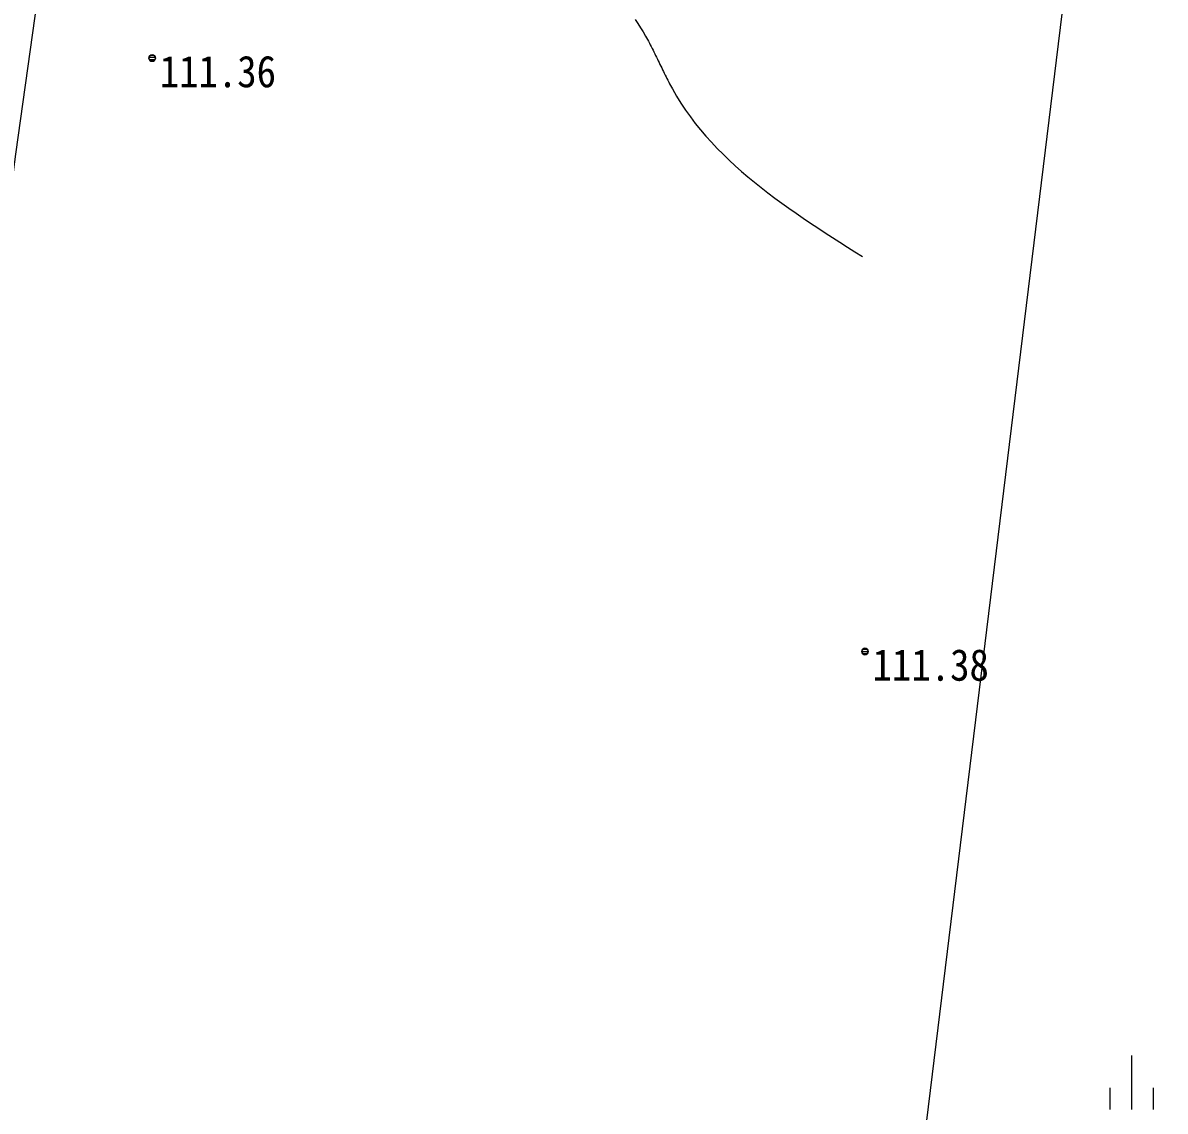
# Model space of a CAD drawing. Units: millimetres, scale not verified. Extents: x -200000 to 200000, y -137500 to 137500.
# Drawn here: x -28613 to -2166, y -43442 to -18254 of the extents above; entities that cross this region are included whole.
import ezdxf
from ezdxf.enums import TextEntityAlignment as Align

# ---------------------------------------------------------------- set-up
doc = ezdxf.new("R2010")
doc.units = ezdxf.units.MM
doc.header["$LTSCALE"] = 500
doc.layers.add('0-4_S-BGD', color=5, linetype='Continuous')
doc.layers.add('0-6_S-BGD-LWCN', color=7, linetype='Continuous')
doc.styles.add('ＭＳ ゴシック', font='')
doc.styles.get('ＭＳ ゴシック').set_extended_font_data('MS Gothic')

msp = doc.modelspace()

# ---------------------------------------------------------------- linework, layer by layer
at = {"layer": '0-4_S-BGD'}
for p, q in [((-2165.5, 1483.2), (-15504.5, -107453.8)), ((-25649.4, -19000), (-25590.6, -19000)), ((-25649.4, -19000), (-25590.6, -19000)), ((-25692.6, -19050), (-25547.4, -19050)), ((-25692.6, -19050), (-25547.4, -19050)), ((-25688.3, -19100), (-25551.7, -19100)), ((-25688.3, -19100), (-25551.7, -19100)), ((-9167, -32750), (-9063, -32750)), ((-9167, -32750), (-9063, -32750)), ((-9189.9, -32800), (-9040.1, -32800)), ((-9189.9, -32800), (-9040.1, -32800)), ((-9174.2, -32850), (-9055.8, -32850)), ((-9174.2, -32850), (-9055.8, -32850)), ((-2936.8, -43403.1), (-2936.8, -42153.1)), ((-3436.8, -43403.1), (-3436.8, -42903.1)), ((-2436.8, -43403.1), (-2436.8, -42903.1))]:
    msp.add_line(p, q, dxfattribs=at)
msp.add_lwpolyline([(-18665.8, 1602.9), (-18927, 1230), (-20765, -877), (-22854, -3301), (-24890, -7172), (-27665, -13304), (-28782, -21297), (-32089, -46685), (-33932, -55376), (-35787, -62533), (-38144, -71601), (-39583, -76563), (-40362, -80519), (-40853, -83482), (-40792, -85921)], dxfattribs=at)
for centre in [(-25620, -19069), (-9115, -32804)]:
    msp.add_circle(centre, 75, dxfattribs=at)
for centre, start, end in [((-25620, -19069), 90, 270), ((-25620, -19069), 270, 90), ((-9115, -32804), 90, 270), ((-9115, -32804), 270, 90)]:
    msp.add_arc(centre, 75, start, end, dxfattribs=at)
at = {"layer": '0-6_S-BGD-LWCN'}
for points in [[(-14435.1, -18175.6), (-14372.9, -18270.3), (-14312.2, -18365.9), (-14253.4, -18462.4), (-14196.5, -18559.9), (-14173.8, -18600.1), (-14151.4, -18640.4), (-14129.4, -18680.9), (-14107.6, -18721.5), (-14086.2, -18762.3), (-14064.9, -18803.2), (-14043.9, -18844.1), (-14023.1, -18885.2), (-14002.5, -18926.3), (-13982, -18967.5), (-13961.7, -19008.7), (-13941.5, -19050), (-13921.4, -19091.3), (-13901.4, -19132.6), (-13881.4, -19173.9), (-13861.4, -19215.2), (-13841.5, -19256.4), (-13821.6, -19297.6)], [(-13821.6, -19297.6), (-13801.6, -19338.7), (-13781.5, -19379.8), (-13761.4, -19420.8), (-13741.2, -19461.6), (-13720.9, -19502.4), (-13700.4, -19543.1), (-13679.8, -19583.6), (-13659, -19623.9), (-13638, -19664.1), (-13616.7, -19704.1), (-13595.2, -19744), (-13573.5, -19783.6), (-13477.3, -19950.4), (-13376, -20113.4), (-13269.8, -20272.7), (-13158.7, -20428.4), (-13043.1, -20580.7), (-12923.1, -20729.7), (-12798.8, -20875.6), (-12670.4, -21018.5), (-12538.2, -21158.4), (-12402.2, -21295.6), (-12262.8, -21430.1), (-12119.9, -21562.2), (-11973.9, -21691.9), (-11824.8, -21819.3), (-11672.9, -21944.7), (-11518.4, -22068), (-11361.4, -22189.6), (-11202.1, -22309.4), (-11040.7, -22427.6), (-10877.3, -22544.4), (-10712.2, -22659.9), (-10545.4, -22774.2), (-10377.3, -22887.4), (-10207.9, -22999.7), (-10037.5, -23111.2), (-9866.1, -23222.1), (-9694.1, -23332.4)], [(-9694.1, -23332.4), (-9521.5, -23442.4), (-9348.6, -23552.1), (-9175.5, -23661.6)]]:
    msp.add_lwpolyline(points, dxfattribs=at)

# ---------------------------------------------------------------- texts
at = {"layer": '0-4_S-BGD', "style": 'ＭＳ ゴシック', "width": 0.9}
for s, p in [('111.36', (-25444.5, -19965.1)), ('111.38', (-8939.5, -33700.1))]:
    msp.add_text(s, height=733.1, dxfattribs=at).set_placement(p, align=Align.BOTTOM_LEFT)

doc.saveas('drawing.dxf')
